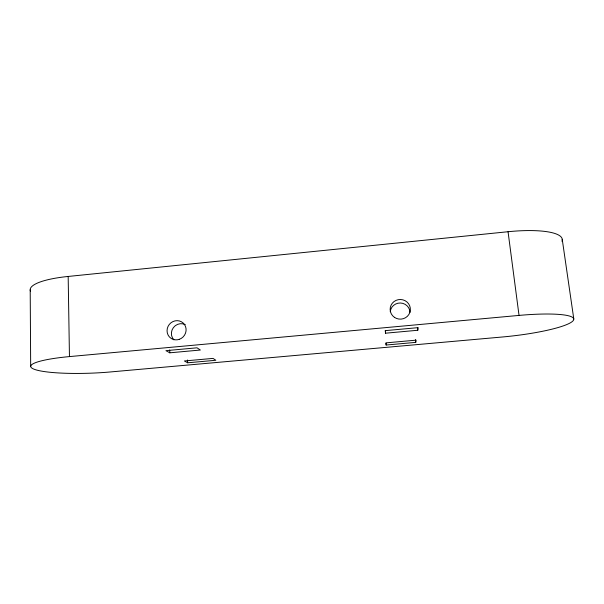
<?xml version="1.0" encoding="UTF-8"?>
<svg xmlns="http://www.w3.org/2000/svg" width="604" height="604" viewBox="0 0 604 604"><rect width="100%" height="100%" fill="white"/><g stroke="black" fill="none" stroke-linecap="round" stroke-linejoin="round"><path stroke-width="0.91" d="M415.741 342.377L416.111 340.165L386.031 342.868L386.145 345.027L415.741 342.377L415.446 339.614M417.772 330.267L418.217 327.632L385.39 330.63L385.526 333.197L417.772 330.267L417.477 327.466M30.517 291.188A58.611 13.658 -0.8 0 1 68.169 276.451L508.047 231.725A61.835 15.062 -7.9 0 1 561.969 241.275M69.452 356.594L519.032 315.409A63.095 9.883 -6.5 0 1 573.249 320.543A63.095 9.883 -6.5 0 1 502.256 337.002L110.54 371.943A59.751 8.947 -2.1 0 1 34.315 369.301A59.751 8.947 -2.1 0 1 69.452 356.594L68.169 276.451M169.792 352.812L200.369 350.033L197.025 347.813L165.926 350.652L169.792 352.812L169.671 349.988M187.655 362.793L215.847 360.271L213.016 358.399L184.386 360.966L187.655 362.793L187.527 359.984M562.233 239.305L573.8 318.988M508.047 231.725L519.032 315.409M385.254 330.411L385.526 333.197M385.964 343.185L386.145 345.027M30.2 289.89L30.676 366.424M173.869 339.826A9.619 9.166 -49.9 0 1 173.371 327.64A9.619 9.166 -49.9 0 1 185.262 324.627M390.252 311.717A9.906 9.641 2.5 0 1 400.392 303.004A9.906 9.641 2.5 0 1 410.018 312.298M179.305 339.327A9.807 9.332 -49.7 0 0 183.125 322.966A9.807 9.332 -49.7 0 0 167.308 328.508A9.807 9.332 -49.7 0 0 179.305 339.327M394.457 317.357A10.109 9.823 2 0 0 410.327 310.207A10.109 9.823 2 0 0 395.998 300.399A10.109 9.823 2 0 0 394.457 317.357"/></g></svg>
